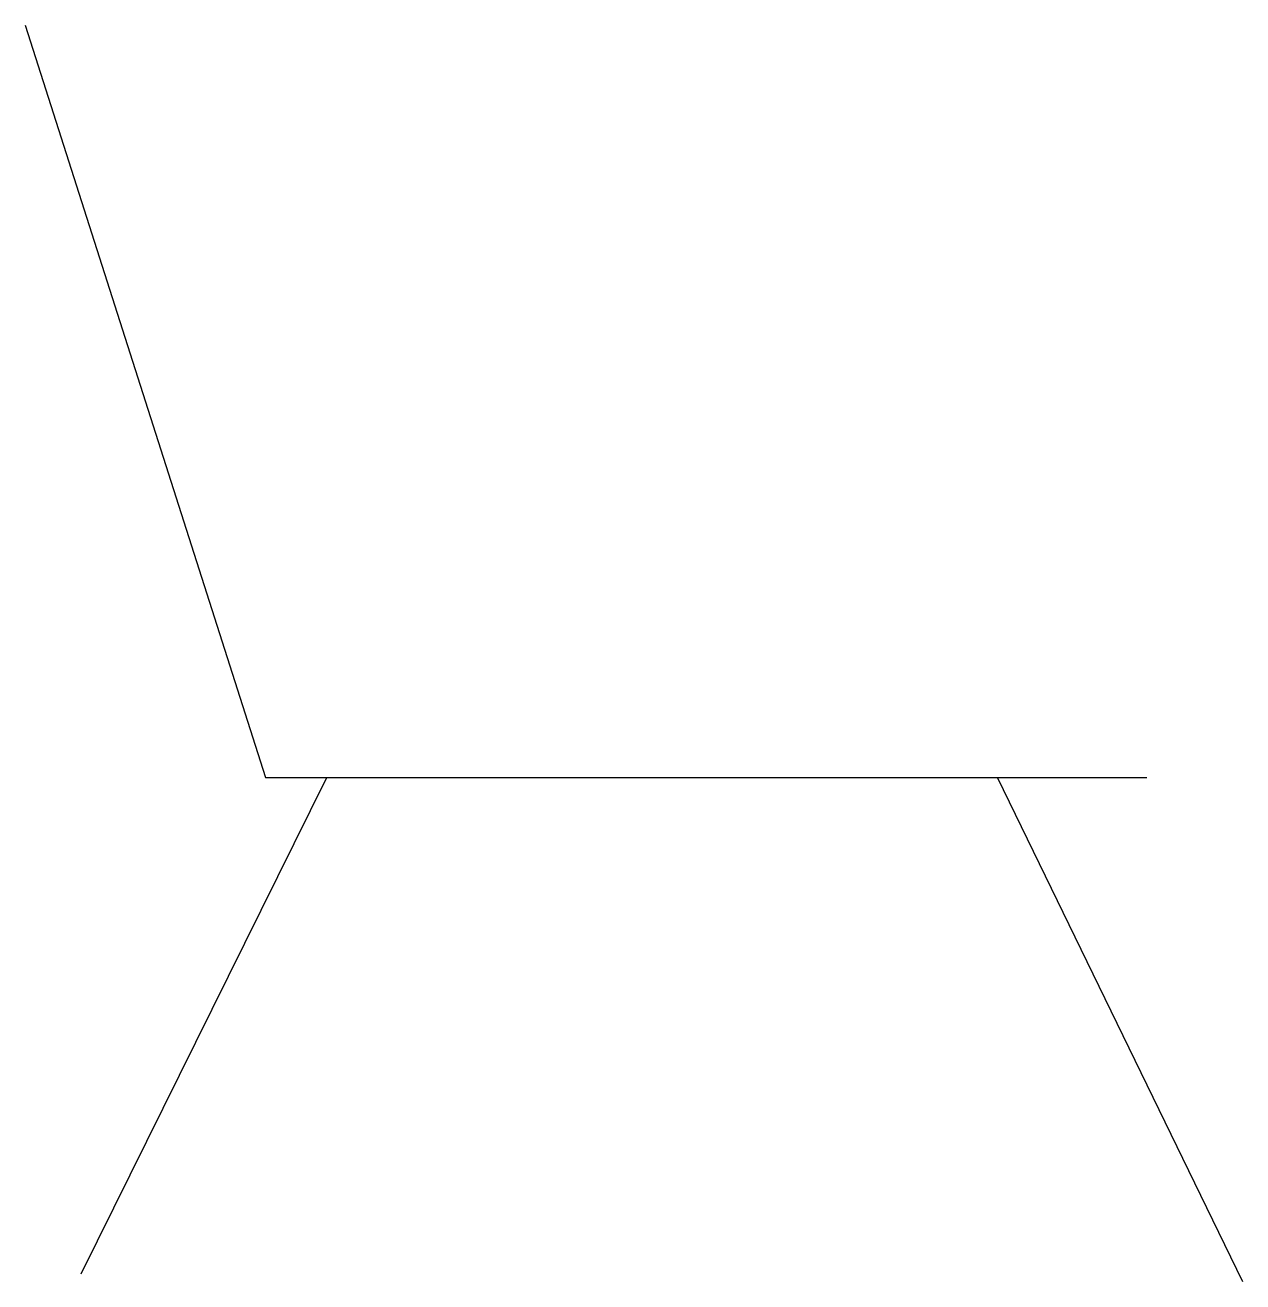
# Model space of a CAD drawing. Extents: x -0.53 to 0.48, y 0 to 1.04.
import ezdxf

# ---------------------------------------------------------------- set-up
doc = ezdxf.new("R2010")
doc.units = 0
doc.layers.get('0').update_dxf_attribs({"linetype": 'CONTINUOUS'})

msp = doc.modelspace()

# ---------------------------------------------------------------- linework, layer by layer
at = {"color": 0}
for points in [[(-0.5295, 1.0415), (-0.3297, 0.4159), (0.4029, 0.4159)], [(-0.4829, 0.0033), (-0.2788, 0.4159)], [(0.4829, -0.0033), (0.2789, 0.4159)]]:
    msp.add_lwpolyline(points, dxfattribs=at)

doc.saveas('drawing.dxf')
